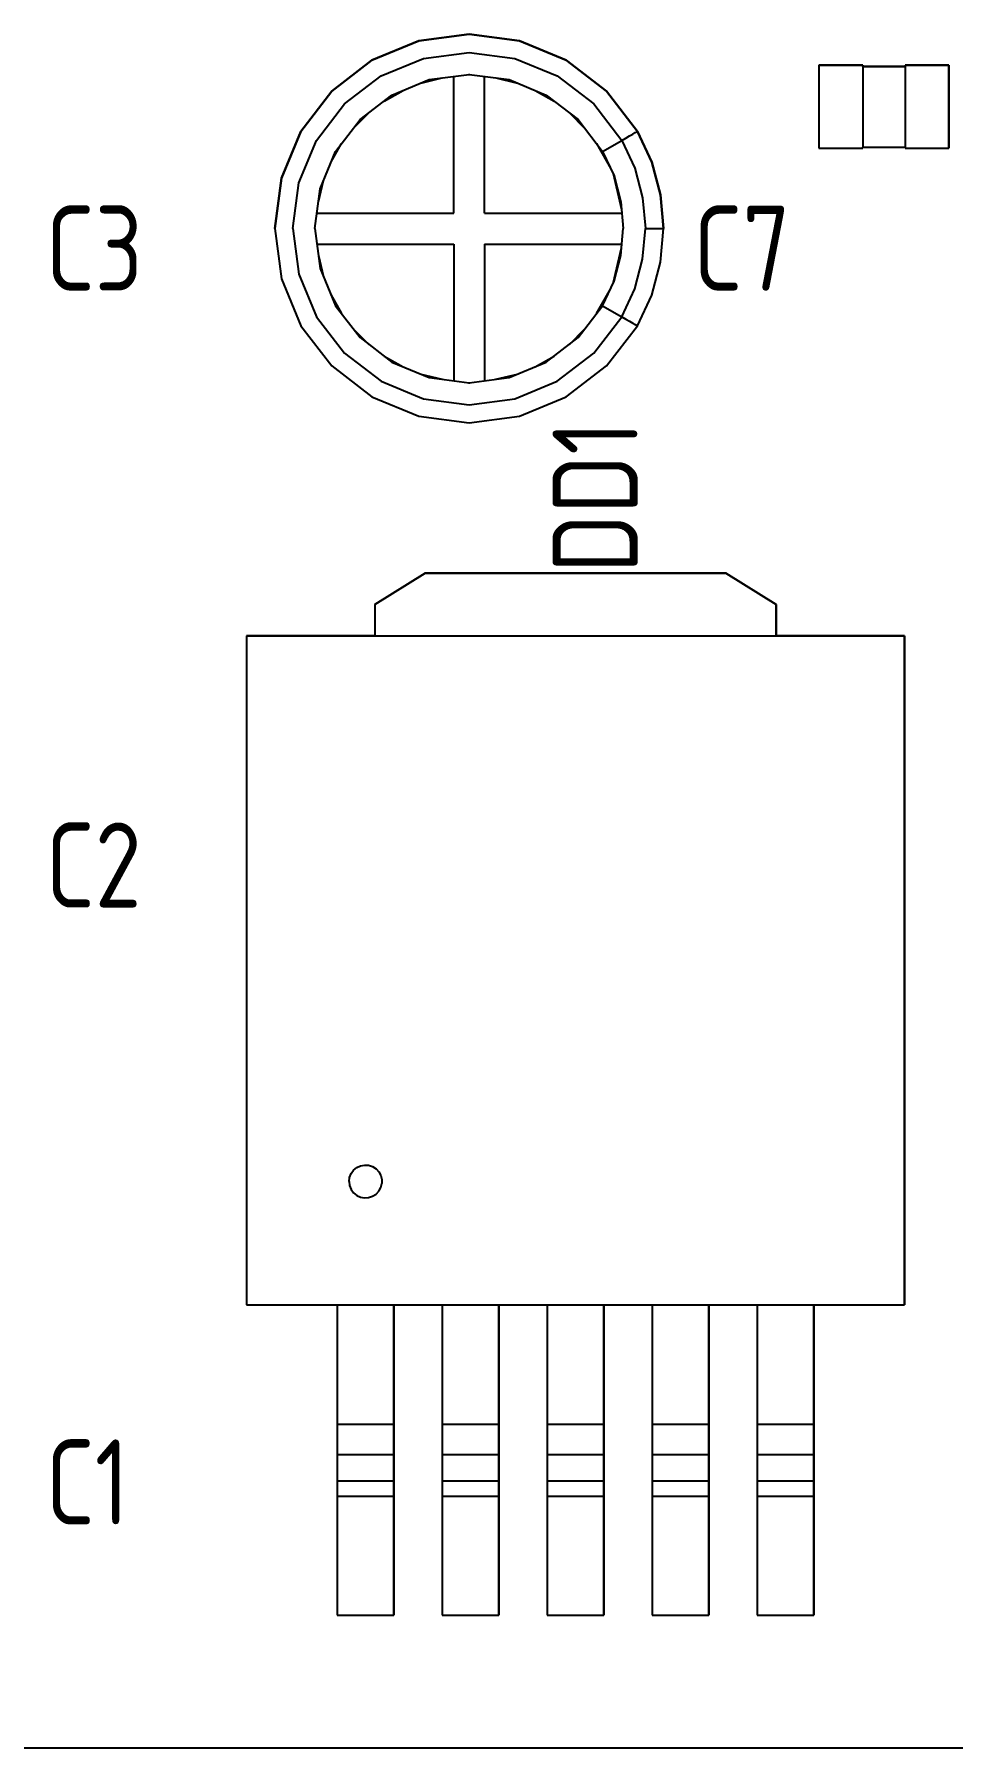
# Model space of a CAD drawing. Header units: inches. Extents: x 0 to 841, y -594 to 0.
# Drawn here: x 357.47 to 372.36, y -241.35 to -213.58 of the extents above; entities that cross this region are included whole.
import ezdxf

# ---------------------------------------------------------------- set-up
doc = ezdxf.new("R2010")
doc.units = ezdxf.units.IN
doc.header["$MEASUREMENT"] = 0
doc.styles.add('GOST type A0', font='gost.TTF', dxfattribs={"height": 2.116667})

msp = doc.modelspace()

# ---------------------------------------------------------------- linework, layer by layer
at = {"color": 7}
for p, q in [((364.521, -213.579), (363.706, -213.686)), ((363.706, -213.686), (364.521, -213.579)), ((364.521, -213.579), (363.706, -213.686)), ((363.706, -213.686), (364.521, -213.579)), ((365.336, -213.686), (364.521, -213.579)), ((364.521, -213.579), (365.336, -213.686)), ((365.336, -213.686), (364.521, -213.579)), ((364.521, -213.579), (365.336, -213.686)), ((363.706, -213.686), (362.946, -214.001)), ((362.946, -214.001), (363.706, -213.686)), ((363.706, -213.686), (362.946, -214.001)), ((362.946, -214.001), (363.706, -213.686)), ((366.096, -214.001), (365.336, -213.686)), ((365.336, -213.686), (366.096, -214.001)), ((366.096, -214.001), (365.336, -213.686)), ((365.336, -213.686), (366.096, -214.001)), ((362.946, -214.001), (362.294, -214.502)), ((362.294, -214.502), (362.946, -214.001)), ((362.946, -214.001), (362.294, -214.502)), ((362.294, -214.502), (362.946, -214.001)), ((363.093, -214.255), (363.782, -213.97)), ((363.093, -214.255), (363.782, -213.97)), ((363.782, -213.97), (364.521, -213.872)), ((363.782, -213.97), (364.521, -213.872)), ((364.521, -213.872), (365.26, -213.97)), ((364.521, -213.872), (365.26, -213.97)), ((365.26, -213.97), (365.949, -214.255)), ((365.26, -213.97), (365.949, -214.255)), ((366.748, -214.502), (366.096, -214.001)), ((366.096, -214.001), (366.748, -214.502)), ((366.748, -214.502), (366.096, -214.001)), ((366.096, -214.001), (366.748, -214.502)), ((370.192, -214.081), (370.192, -215.427)), ((370.903, -214.081), (370.192, -214.081)), ((370.192, -214.081), (370.192, -215.427)), ((370.192, -214.081), (370.903, -214.081)), ((370.192, -214.081), (370.192, -215.427)), ((370.903, -214.081), (370.192, -214.081)), ((370.192, -214.081), (370.192, -215.427)), ((370.192, -214.081), (370.903, -214.081)), ((370.903, -214.1), (370.903, -214.081)), ((370.903, -214.081), (370.903, -215.427)), ((370.903, -214.1), (370.903, -214.081)), ((370.903, -214.081), (370.903, -215.427)), ((371.589, -214.1), (370.903, -214.1)), ((370.903, -214.1), (371.589, -214.1)), ((371.589, -214.1), (370.903, -214.1)), ((370.903, -214.1), (371.589, -214.1)), ((372.3, -214.081), (371.589, -214.081)), ((371.589, -214.081), (371.589, -214.1)), ((371.589, -214.081), (371.589, -215.427)), ((371.589, -214.081), (372.3, -214.081)), ((372.3, -214.081), (371.589, -214.081)), ((371.589, -214.081), (371.589, -214.1)), ((371.589, -214.081), (371.589, -215.427)), ((371.589, -214.081), (372.3, -214.081)), ((372.3, -215.427), (372.3, -214.081)), ((372.3, -214.081), (372.3, -215.427)), ((372.3, -215.427), (372.3, -214.081)), ((372.3, -214.081), (372.3, -215.427)), ((362.501, -214.709), (363.093, -214.255)), ((362.501, -214.709), (363.093, -214.255)), ((363.271, -214.564), (363.874, -214.314)), ((363.271, -214.564), (363.874, -214.314)), ((363.739, -214.37), (364.086, -214.286)), ((363.739, -214.37), (364.086, -214.286)), ((363.874, -214.314), (364.521, -214.229)), ((363.874, -214.314), (364.521, -214.229)), ((364.271, -216.479), (364.271, -214.262)), ((364.271, -216.479), (364.271, -214.262)), ((364.511, -214.23), (364.532, -214.23)), ((364.511, -214.23), (364.532, -214.23)), ((364.521, -214.229), (365.168, -214.314)), ((364.521, -214.229), (365.168, -214.314)), ((364.771, -216.479), (364.771, -214.262)), ((364.771, -216.479), (364.771, -214.262)), ((364.956, -214.286), (365.303, -214.37)), ((364.956, -214.286), (365.303, -214.37)), ((365.168, -214.314), (365.771, -214.564)), ((365.168, -214.314), (365.771, -214.564)), ((365.949, -214.255), (366.541, -214.709)), ((365.949, -214.255), (366.541, -214.709)), ((362.294, -214.502), (361.793, -215.154)), ((361.793, -215.154), (362.294, -214.502)), ((362.294, -214.502), (361.793, -215.154)), ((361.793, -215.154), (362.294, -214.502)), ((362.753, -214.961), (363.271, -214.564)), ((362.753, -214.961), (363.271, -214.564)), ((363.142, -214.663), (363.453, -214.489)), ((363.142, -214.663), (363.453, -214.489)), ((365.59, -214.489), (365.9, -214.663)), ((365.59, -214.489), (365.9, -214.663)), ((365.771, -214.564), (366.289, -214.961)), ((365.771, -214.564), (366.289, -214.961)), ((367.249, -215.154), (366.748, -214.502)), ((366.748, -214.502), (367.249, -215.154)), ((367.249, -215.154), (366.748, -214.502)), ((366.748, -214.502), (367.249, -215.154)), ((362.047, -215.301), (362.501, -214.709)), ((362.047, -215.301), (362.501, -214.709)), ((362.356, -215.479), (362.753, -214.961)), ((362.356, -215.479), (362.753, -214.961)), ((362.644, -215.104), (362.896, -214.852)), ((362.644, -215.104), (362.896, -214.852)), ((366.146, -214.852), (366.398, -215.104)), ((366.146, -214.852), (366.398, -215.104)), ((366.289, -214.961), (366.686, -215.479)), ((366.289, -214.961), (366.686, -215.479)), ((366.541, -214.709), (366.995, -215.301)), ((366.541, -214.709), (366.995, -215.301)), ((361.793, -215.154), (361.478, -215.914)), ((361.478, -215.914), (361.793, -215.154)), ((361.793, -215.154), (361.478, -215.914)), ((361.478, -215.914), (361.793, -215.154)), ((367.061, -215.263), (367.122, -215.227)), ((367.061, -215.263), (367.122, -215.227)), ((367.061, -215.263), (367.122, -215.227)), ((367.061, -215.263), (367.122, -215.227)), ((367.122, -215.227), (367.175, -215.197)), ((367.122, -215.227), (367.175, -215.197)), ((367.122, -215.227), (367.175, -215.197)), ((367.122, -215.227), (367.175, -215.197)), ((367.122, -215.227), (367.175, -215.197)), ((367.122, -215.227), (367.175, -215.197)), ((367.122, -215.227), (367.175, -215.197)), ((367.122, -215.227), (367.175, -215.197)), ((367.175, -215.197), (367.215, -215.174)), ((367.175, -215.197), (367.215, -215.174)), ((367.175, -215.197), (367.215, -215.174)), ((367.175, -215.197), (367.215, -215.174)), ((367.215, -215.174), (367.24, -215.159)), ((367.215, -215.174), (367.24, -215.159)), ((367.215, -215.174), (367.24, -215.159)), ((367.215, -215.174), (367.24, -215.159)), ((367.24, -215.159), (367.249, -215.154)), ((367.24, -215.159), (367.249, -215.154)), ((367.24, -215.159), (367.249, -215.154)), ((367.24, -215.159), (367.249, -215.154)), ((367.481, -215.652), (367.249, -215.154)), ((367.249, -215.154), (367.481, -215.652)), ((367.481, -215.652), (367.249, -215.154)), ((367.249, -215.154), (367.481, -215.652)), ((361.762, -215.99), (362.047, -215.301)), ((361.762, -215.99), (362.047, -215.301)), ((362.106, -216.082), (362.356, -215.479)), ((362.106, -216.082), (362.356, -215.479)), ((362.281, -215.66), (362.455, -215.35)), ((362.281, -215.66), (362.455, -215.35)), ((366.587, -215.35), (366.817, -215.76)), ((366.587, -215.35), (366.817, -215.76)), ((366.666, -215.491), (366.686, -215.479)), ((366.666, -215.491), (366.686, -215.479)), ((366.666, -215.491), (366.686, -215.479)), ((366.666, -215.491), (366.686, -215.479)), ((366.686, -215.479), (366.995, -215.301)), ((366.686, -215.479), (366.995, -215.301)), ((366.686, -215.479), (366.995, -215.301)), ((366.686, -215.479), (366.995, -215.301)), ((366.686, -215.479), (366.87, -215.874)), ((366.686, -215.479), (366.87, -215.874)), ((366.995, -215.301), (367.061, -215.263)), ((366.995, -215.301), (367.061, -215.263)), ((366.995, -215.301), (367.061, -215.263)), ((366.995, -215.301), (367.061, -215.263)), ((366.995, -215.301), (367.205, -215.752)), ((366.995, -215.301), (367.205, -215.752)), ((370.192, -215.427), (370.903, -215.427)), ((370.192, -215.427), (370.903, -215.427)), ((370.192, -215.427), (370.903, -215.427)), ((370.192, -215.427), (370.903, -215.427)), ((370.903, -215.427), (370.903, -215.408)), ((370.903, -215.408), (371.589, -215.408)), ((370.903, -215.408), (371.589, -215.408)), ((370.903, -215.427), (370.903, -215.408)), ((370.903, -215.408), (371.589, -215.408)), ((370.903, -215.408), (371.589, -215.408)), ((371.589, -215.408), (371.589, -215.427)), ((371.589, -215.408), (371.589, -215.427)), ((371.589, -215.427), (372.3, -215.427)), ((371.589, -215.427), (372.3, -215.427)), ((371.589, -215.427), (372.3, -215.427)), ((371.589, -215.427), (372.3, -215.427)), ((367.205, -215.752), (367.334, -216.233)), ((367.205, -215.752), (367.334, -216.233)), ((367.623, -216.182), (367.481, -215.652)), ((367.481, -215.652), (367.623, -216.182)), ((367.623, -216.182), (367.481, -215.652)), ((367.481, -215.652), (367.623, -216.182)), ((361.478, -215.914), (361.371, -216.729)), ((361.371, -216.729), (361.478, -215.914)), ((361.478, -215.914), (361.371, -216.729)), ((361.371, -216.729), (361.478, -215.914)), ((361.664, -216.729), (361.762, -215.99)), ((361.664, -216.729), (361.762, -215.99)), ((362.021, -216.729), (362.106, -216.082)), ((362.021, -216.729), (362.106, -216.082)), ((362.078, -216.294), (362.162, -215.947)), ((362.078, -216.294), (362.162, -215.947)), ((366.854, -215.838), (366.994, -216.418)), ((366.854, -215.838), (366.994, -216.418)), ((366.87, -215.874), (366.983, -216.295)), ((366.87, -215.874), (366.983, -216.295)), ((366.983, -216.295), (367.021, -216.729)), ((366.983, -216.295), (367.021, -216.729)), ((367.334, -216.233), (367.378, -216.729)), ((367.334, -216.233), (367.378, -216.729)), ((367.671, -216.729), (367.623, -216.182)), ((367.623, -216.182), (367.671, -216.729)), ((367.671, -216.729), (367.623, -216.182)), ((367.623, -216.182), (367.671, -216.729)), ((362.054, -216.479), (364.271, -216.479)), ((362.054, -216.479), (364.271, -216.479)), ((364.771, -216.479), (366.999, -216.479)), ((364.771, -216.479), (366.999, -216.479)), ((361.371, -216.729), (361.478, -217.544)), ((361.371, -216.729), (361.478, -217.544)), ((361.371, -216.729), (361.478, -217.544)), ((361.371, -216.729), (361.478, -217.544)), ((361.664, -216.729), (361.762, -217.468)), ((361.664, -216.729), (361.762, -217.468)), ((362.021, -216.729), (362.106, -217.376)), ((362.021, -216.729), (362.106, -217.376)), ((366.983, -217.163), (367.021, -216.729)), ((366.983, -217.163), (367.021, -216.729)), ((367.334, -217.225), (367.378, -216.729)), ((367.334, -217.225), (367.378, -216.729)), ((367.378, -216.729), (367.454, -216.729)), ((367.378, -216.729), (367.454, -216.729)), ((367.454, -216.729), (367.524, -216.729)), ((367.454, -216.729), (367.524, -216.729)), ((367.524, -216.729), (367.585, -216.729)), ((367.524, -216.729), (367.585, -216.729)), ((367.524, -216.729), (367.585, -216.729)), ((367.524, -216.729), (367.585, -216.729)), ((367.585, -216.729), (367.632, -216.729)), ((367.585, -216.729), (367.632, -216.729)), ((367.623, -217.276), (367.671, -216.729)), ((367.623, -217.276), (367.671, -216.729)), ((367.623, -217.276), (367.671, -216.729)), ((367.623, -217.276), (367.671, -216.729)), ((367.632, -216.729), (367.661, -216.729)), ((367.632, -216.729), (367.661, -216.729)), ((367.661, -216.729), (367.671, -216.729)), ((367.661, -216.729), (367.671, -216.729)), ((362.054, -216.979), (364.271, -216.979)), ((362.054, -216.979), (364.271, -216.979)), ((362.078, -217.164), (362.162, -217.511)), ((362.078, -217.164), (362.162, -217.511)), ((364.271, -216.979), (364.271, -219.196)), ((364.271, -216.979), (364.271, -219.196)), ((364.771, -216.979), (364.771, -219.196)), ((364.771, -216.979), (366.999, -216.979)), ((364.771, -216.979), (364.771, -219.196)), ((364.771, -216.979), (366.999, -216.979)), ((366.854, -217.62), (366.994, -217.039)), ((366.854, -217.62), (366.994, -217.039)), ((366.87, -217.584), (366.983, -217.163)), ((366.87, -217.584), (366.983, -217.163)), ((361.762, -217.468), (362.047, -218.157)), ((361.762, -217.468), (362.047, -218.157)), ((362.106, -217.376), (362.356, -217.979)), ((362.106, -217.376), (362.356, -217.979)), ((367.205, -217.706), (367.334, -217.225)), ((367.205, -217.706), (367.334, -217.225)), ((367.481, -217.806), (367.623, -217.276)), ((367.481, -217.806), (367.623, -217.276)), ((367.481, -217.806), (367.623, -217.276)), ((367.481, -217.806), (367.623, -217.276)), ((361.478, -217.544), (361.793, -218.304)), ((361.478, -217.544), (361.793, -218.304)), ((361.478, -217.544), (361.793, -218.304)), ((361.478, -217.544), (361.793, -218.304)), ((366.587, -218.108), (366.817, -217.698)), ((366.587, -218.108), (366.817, -217.698)), ((366.686, -217.979), (366.87, -217.584)), ((366.686, -217.979), (366.87, -217.584)), ((366.995, -218.157), (367.205, -217.706)), ((366.995, -218.157), (367.205, -217.706)), ((362.281, -217.797), (362.455, -218.108)), ((362.281, -217.797), (362.455, -218.108)), ((362.356, -217.979), (362.753, -218.497)), ((362.356, -217.979), (362.753, -218.497)), ((366.289, -218.497), (366.686, -217.979)), ((366.289, -218.497), (366.686, -217.979)), ((366.666, -217.967), (366.686, -217.979)), ((366.666, -217.967), (366.686, -217.979)), ((366.666, -217.967), (366.686, -217.979)), ((366.666, -217.967), (366.686, -217.979)), ((366.686, -217.979), (366.995, -218.157)), ((366.686, -217.979), (366.995, -218.157)), ((366.686, -217.979), (366.995, -218.157)), ((366.686, -217.979), (366.995, -218.157)), ((367.249, -218.304), (367.481, -217.806)), ((367.249, -218.304), (367.481, -217.806)), ((367.249, -218.304), (367.481, -217.806)), ((367.249, -218.304), (367.481, -217.806)), ((361.793, -218.304), (362.294, -218.956)), ((361.793, -218.304), (362.294, -218.956)), ((361.793, -218.304), (362.294, -218.956)), ((361.793, -218.304), (362.294, -218.956)), ((362.047, -218.157), (362.501, -218.749)), ((362.047, -218.157), (362.501, -218.749)), ((366.541, -218.749), (366.995, -218.157)), ((366.541, -218.749), (366.995, -218.157)), ((366.748, -218.956), (367.249, -218.304)), ((366.748, -218.956), (367.249, -218.304)), ((366.748, -218.956), (367.249, -218.304)), ((366.748, -218.956), (367.249, -218.304)), ((366.995, -218.157), (367.061, -218.195)), ((366.995, -218.157), (367.061, -218.195)), ((366.995, -218.157), (367.061, -218.195)), ((366.995, -218.157), (367.061, -218.195)), ((367.061, -218.195), (367.122, -218.231)), ((367.061, -218.195), (367.122, -218.231)), ((367.061, -218.195), (367.122, -218.231)), ((367.061, -218.195), (367.122, -218.231)), ((367.122, -218.231), (367.175, -218.261)), ((367.122, -218.231), (367.175, -218.261)), ((367.122, -218.231), (367.175, -218.261)), ((367.122, -218.231), (367.175, -218.261)), ((367.122, -218.231), (367.175, -218.261)), ((367.122, -218.231), (367.175, -218.261)), ((367.122, -218.231), (367.175, -218.261)), ((367.122, -218.231), (367.175, -218.261)), ((367.175, -218.261), (367.215, -218.284)), ((367.175, -218.261), (367.215, -218.284)), ((367.175, -218.261), (367.215, -218.284)), ((367.175, -218.261), (367.215, -218.284)), ((367.215, -218.284), (367.24, -218.299)), ((367.215, -218.284), (367.24, -218.299)), ((367.215, -218.284), (367.24, -218.299)), ((367.215, -218.284), (367.24, -218.299)), ((367.24, -218.299), (367.249, -218.304)), ((367.24, -218.299), (367.249, -218.304)), ((367.24, -218.299), (367.249, -218.304)), ((367.24, -218.299), (367.249, -218.304)), ((362.644, -218.354), (362.896, -218.606)), ((362.644, -218.354), (362.896, -218.606)), ((362.753, -218.497), (363.271, -218.894)), ((362.753, -218.497), (363.271, -218.894)), ((365.771, -218.894), (366.289, -218.497)), ((365.771, -218.894), (366.289, -218.497)), ((366.146, -218.606), (366.398, -218.354)), ((366.146, -218.606), (366.398, -218.354)), ((362.501, -218.749), (363.093, -219.203)), ((362.501, -218.749), (363.093, -219.203)), ((363.142, -218.795), (363.453, -218.969)), ((363.142, -218.795), (363.453, -218.969)), ((365.59, -218.969), (365.9, -218.795)), ((365.59, -218.969), (365.9, -218.795)), ((365.949, -219.203), (366.541, -218.749)), ((365.949, -219.203), (366.541, -218.749)), ((362.294, -218.956), (362.946, -219.457)), ((362.294, -218.956), (362.946, -219.457)), ((362.294, -218.956), (362.946, -219.457)), ((362.294, -218.956), (362.946, -219.457)), ((363.271, -218.894), (363.874, -219.144)), ((363.271, -218.894), (363.874, -219.144)), ((363.739, -219.088), (364.086, -219.172)), ((363.739, -219.088), (364.086, -219.172)), ((363.874, -219.144), (364.521, -219.229)), ((363.874, -219.144), (364.521, -219.229)), ((364.521, -219.229), (365.168, -219.144)), ((364.521, -219.229), (365.168, -219.144)), ((364.956, -219.172), (365.303, -219.088)), ((364.956, -219.172), (365.303, -219.088)), ((365.168, -219.144), (365.771, -218.894)), ((365.168, -219.144), (365.771, -218.894)), ((366.096, -219.457), (366.748, -218.956)), ((366.096, -219.457), (366.748, -218.956)), ((366.096, -219.457), (366.748, -218.956)), ((366.096, -219.457), (366.748, -218.956)), ((363.093, -219.203), (363.782, -219.488)), ((363.093, -219.203), (363.782, -219.488)), ((364.511, -219.228), (364.532, -219.228)), ((364.511, -219.228), (364.532, -219.228)), ((365.26, -219.488), (365.949, -219.203)), ((365.26, -219.488), (365.949, -219.203)), ((362.946, -219.457), (363.706, -219.772)), ((362.946, -219.457), (363.706, -219.772)), ((362.946, -219.457), (363.706, -219.772)), ((362.946, -219.457), (363.706, -219.772)), ((363.782, -219.488), (364.521, -219.586)), ((363.782, -219.488), (364.521, -219.586)), ((364.521, -219.586), (365.26, -219.488)), ((364.521, -219.586), (365.26, -219.488)), ((365.336, -219.772), (366.096, -219.457)), ((365.336, -219.772), (366.096, -219.457)), ((365.336, -219.772), (366.096, -219.457)), ((365.336, -219.772), (366.096, -219.457)), ((363.706, -219.772), (364.521, -219.879)), ((363.706, -219.772), (364.521, -219.879)), ((363.706, -219.772), (364.521, -219.879)), ((363.706, -219.772), (364.521, -219.879)), ((364.521, -219.879), (365.336, -219.772)), ((364.521, -219.879), (365.336, -219.772)), ((364.521, -219.879), (365.336, -219.772)), ((364.521, -219.879), (365.336, -219.772)), ((363.808, -222.315), (362.995, -222.823)), ((362.995, -222.823), (363.808, -222.315)), ((363.808, -222.315), (362.995, -222.823)), ((362.995, -222.823), (363.808, -222.315)), ((368.684, -222.315), (363.808, -222.315)), ((363.808, -222.315), (368.684, -222.315)), ((368.684, -222.315), (363.808, -222.315)), ((363.808, -222.315), (368.684, -222.315)), ((369.497, -222.823), (368.684, -222.315)), ((368.684, -222.315), (369.497, -222.823)), ((369.497, -222.823), (368.684, -222.315)), ((368.684, -222.315), (369.497, -222.823)), ((362.995, -222.823), (362.995, -223.331)), ((362.995, -222.823), (362.995, -223.331)), ((362.995, -222.823), (362.995, -223.331)), ((362.995, -222.823), (362.995, -223.331)), ((369.497, -223.331), (369.497, -222.823)), ((369.497, -222.823), (369.497, -223.331)), ((369.497, -223.331), (369.497, -222.823)), ((369.497, -222.823), (369.497, -223.331)), ((362.995, -223.331), (360.912, -223.331)), ((360.912, -223.331), (360.912, -234.177)), ((360.912, -223.331), (360.912, -234.177)), ((360.912, -223.331), (371.58, -223.331)), ((362.995, -223.331), (360.912, -223.331)), ((360.912, -223.331), (360.912, -234.177)), ((360.912, -223.331), (360.912, -234.177)), ((360.912, -223.331), (371.58, -223.331)), ((371.58, -223.331), (369.497, -223.331)), ((371.58, -223.331), (369.497, -223.331)), ((371.58, -234.177), (371.58, -223.331)), ((371.58, -223.331), (371.58, -234.177)), ((371.58, -234.177), (371.58, -223.331)), ((371.58, -223.331), (371.58, -234.177)), ((362.699, -231.95), (362.76, -231.921)), ((362.699, -231.95), (362.76, -231.921)), ((362.76, -231.921), (362.825, -231.909)), ((362.76, -231.921), (362.825, -231.909)), ((362.825, -231.909), (362.892, -231.913)), ((362.825, -231.909), (362.892, -231.913)), ((362.892, -231.913), (362.956, -231.934)), ((362.892, -231.913), (362.956, -231.934)), ((362.576, -232.175), (362.584, -232.109)), ((362.576, -232.175), (362.584, -232.109)), ((362.576, -232.175), (362.584, -232.241)), ((362.576, -232.175), (362.584, -232.241)), ((362.584, -232.109), (362.608, -232.046)), ((362.584, -232.109), (362.608, -232.046)), ((362.608, -232.046), (362.648, -231.992)), ((362.608, -232.046), (362.648, -231.992)), ((362.648, -231.992), (362.699, -231.95)), ((362.648, -231.992), (362.699, -231.95)), ((362.956, -231.934), (363.012, -231.969)), ((362.956, -231.934), (363.012, -231.969)), ((363.012, -231.969), (363.058, -232.018)), ((363.012, -231.969), (363.058, -232.018)), ((363.058, -232.018), (363.09, -232.077)), ((363.058, -232.018), (363.09, -232.077)), ((363.09, -232.077), (363.107, -232.141)), ((363.09, -232.077), (363.107, -232.141)), ((363.107, -232.141), (363.107, -232.208)), ((363.107, -232.141), (363.107, -232.208)), ((362.584, -232.241), (362.608, -232.303)), ((362.584, -232.241), (362.608, -232.303)), ((362.608, -232.303), (362.648, -232.357)), ((362.608, -232.303), (362.648, -232.357)), ((362.648, -232.357), (362.699, -232.4)), ((362.648, -232.357), (362.699, -232.4)), ((362.699, -232.4), (362.76, -232.429)), ((362.699, -232.4), (362.76, -232.429)), ((362.76, -232.429), (362.825, -232.441)), ((362.76, -232.429), (362.825, -232.441)), ((362.825, -232.441), (362.892, -232.437)), ((362.825, -232.441), (362.892, -232.437)), ((362.892, -232.437), (362.956, -232.416)), ((362.892, -232.437), (362.956, -232.416)), ((362.956, -232.416), (363.012, -232.38)), ((362.956, -232.416), (363.012, -232.38)), ((363.012, -232.38), (363.058, -232.332)), ((363.012, -232.38), (363.058, -232.332)), ((363.058, -232.332), (363.09, -232.273)), ((363.058, -232.332), (363.09, -232.273)), ((363.09, -232.273), (363.107, -232.208)), ((363.09, -232.273), (363.107, -232.208)), ((360.912, -234.177), (362.385, -234.177)), ((360.912, -234.177), (371.58, -234.177)), ((360.912, -234.177), (362.385, -234.177)), ((360.912, -234.177), (371.58, -234.177)), ((362.385, -234.177), (362.385, -239.206)), ((362.385, -234.177), (362.385, -236.108)), ((362.385, -234.177), (362.385, -239.206)), ((362.385, -234.177), (362.385, -236.108)), ((363.3, -234.177), (364.087, -234.177)), ((363.3, -239.206), (363.3, -234.177)), ((363.3, -234.177), (363.3, -236.108)), ((363.3, -234.177), (364.087, -234.177)), ((363.3, -239.206), (363.3, -234.177)), ((363.3, -234.177), (363.3, -236.108)), ((364.087, -234.177), (364.087, -239.206)), ((364.087, -234.177), (364.087, -236.108)), ((364.087, -234.177), (364.087, -239.206)), ((364.087, -234.177), (364.087, -236.108)), ((365.001, -239.206), (365.001, -234.177)), ((365.001, -234.177), (365.789, -234.177)), ((365.001, -234.177), (365.001, -236.108)), ((365.001, -239.206), (365.001, -234.177)), ((365.001, -234.177), (365.789, -234.177)), ((365.001, -234.177), (365.001, -236.108)), ((365.789, -234.177), (365.789, -239.206)), ((365.789, -234.177), (365.789, -236.108)), ((365.789, -234.177), (365.789, -239.206)), ((365.789, -234.177), (365.789, -236.108)), ((366.703, -239.206), (366.703, -234.177)), ((366.703, -234.177), (367.491, -234.177)), ((366.703, -234.177), (366.703, -236.108)), ((366.703, -239.206), (366.703, -234.177)), ((366.703, -234.177), (367.491, -234.177)), ((366.703, -234.177), (366.703, -236.108)), ((367.491, -234.177), (367.491, -239.206)), ((367.491, -234.177), (367.491, -236.108)), ((367.491, -234.177), (367.491, -239.206)), ((367.491, -234.177), (367.491, -236.108)), ((368.405, -239.206), (368.405, -234.177)), ((368.405, -234.177), (369.192, -234.177)), ((368.405, -234.177), (368.405, -236.108)), ((368.405, -239.206), (368.405, -234.177)), ((368.405, -234.177), (369.192, -234.177)), ((368.405, -234.177), (368.405, -236.108)), ((369.192, -234.177), (369.192, -239.206)), ((369.192, -234.177), (369.192, -236.108)), ((369.192, -234.177), (369.192, -239.206)), ((369.192, -234.177), (369.192, -236.108)), ((370.107, -239.206), (370.107, -234.177)), ((370.107, -234.177), (371.58, -234.177)), ((370.107, -234.177), (370.107, -236.108)), ((370.107, -239.206), (370.107, -234.177)), ((370.107, -234.177), (371.58, -234.177)), ((370.107, -234.177), (370.107, -236.108)), ((362.385, -236.108), (362.385, -236.24)), ((362.385, -236.108), (363.3, -236.108)), ((362.385, -236.108), (362.385, -236.24)), ((362.385, -236.108), (363.3, -236.108)), ((362.385, -236.24), (362.385, -236.362)), ((362.385, -236.24), (362.385, -236.362)), ((362.385, -236.362), (362.385, -236.467)), ((362.385, -236.362), (362.385, -236.467)), ((363.3, -236.108), (363.3, -236.24)), ((363.3, -236.108), (363.3, -236.24)), ((363.3, -236.24), (363.3, -236.362)), ((363.3, -236.24), (363.3, -236.362)), ((363.3, -236.362), (363.3, -236.467)), ((363.3, -236.362), (363.3, -236.467)), ((364.087, -236.108), (364.087, -236.24)), ((364.087, -236.108), (365.001, -236.108)), ((364.087, -236.108), (364.087, -236.24)), ((364.087, -236.108), (365.001, -236.108)), ((364.087, -236.24), (364.087, -236.362)), ((364.087, -236.24), (364.087, -236.362)), ((364.087, -236.362), (364.087, -236.467)), ((364.087, -236.362), (364.087, -236.467)), ((365.001, -236.108), (365.001, -236.24)), ((365.001, -236.108), (365.001, -236.24)), ((365.001, -236.24), (365.001, -236.362)), ((365.001, -236.24), (365.001, -236.362)), ((365.001, -236.362), (365.001, -236.467)), ((365.001, -236.362), (365.001, -236.467)), ((365.789, -236.108), (365.789, -236.24)), ((365.789, -236.108), (366.703, -236.108)), ((365.789, -236.108), (365.789, -236.24)), ((365.789, -236.108), (366.703, -236.108)), ((365.789, -236.24), (365.789, -236.362)), ((365.789, -236.24), (365.789, -236.362)), ((365.789, -236.362), (365.789, -236.467)), ((365.789, -236.362), (365.789, -236.467)), ((366.703, -236.108), (366.703, -236.24)), ((366.703, -236.108), (366.703, -236.24)), ((366.703, -236.24), (366.703, -236.362)), ((366.703, -236.24), (366.703, -236.362)), ((366.703, -236.362), (366.703, -236.467)), ((366.703, -236.362), (366.703, -236.467)), ((367.491, -236.108), (367.491, -236.24)), ((367.491, -236.108), (368.405, -236.108)), ((367.491, -236.108), (367.491, -236.24)), ((367.491, -236.108), (368.405, -236.108)), ((367.491, -236.24), (367.491, -236.362)), ((367.491, -236.24), (367.491, -236.362)), ((367.491, -236.362), (367.491, -236.467)), ((367.491, -236.362), (367.491, -236.467)), ((368.405, -236.108), (368.405, -236.24)), ((368.405, -236.108), (368.405, -236.24)), ((368.405, -236.24), (368.405, -236.362)), ((368.405, -236.24), (368.405, -236.362)), ((368.405, -236.362), (368.405, -236.467)), ((368.405, -236.362), (368.405, -236.467)), ((369.192, -236.108), (369.192, -236.24)), ((369.192, -236.108), (370.107, -236.108)), ((369.192, -236.108), (369.192, -236.24)), ((369.192, -236.108), (370.107, -236.108)), ((369.192, -236.24), (369.192, -236.362)), ((369.192, -236.24), (369.192, -236.362)), ((369.192, -236.362), (369.192, -236.467)), ((369.192, -236.362), (369.192, -236.467)), ((370.107, -236.108), (370.107, -236.24)), ((370.107, -236.108), (370.107, -236.24)), ((370.107, -236.24), (370.107, -236.362)), ((370.107, -236.24), (370.107, -236.362)), ((370.107, -236.362), (370.107, -236.467)), ((370.107, -236.362), (370.107, -236.467)), ((362.385, -236.467), (362.385, -236.548)), ((362.385, -236.467), (362.385, -236.548)), ((362.385, -236.548), (362.385, -236.599)), ((362.385, -236.548), (362.385, -236.599)), ((362.385, -236.599), (362.385, -237.029)), ((362.385, -236.599), (363.3, -236.599)), ((362.385, -236.599), (362.385, -237.029)), ((362.385, -236.599), (363.3, -236.599)), ((363.3, -236.467), (363.3, -236.548)), ((363.3, -236.467), (363.3, -236.548)), ((363.3, -236.548), (363.3, -236.599)), ((363.3, -236.548), (363.3, -236.599)), ((363.3, -236.599), (363.3, -237.029)), ((363.3, -236.599), (363.3, -237.029)), ((364.087, -236.467), (364.087, -236.548)), ((364.087, -236.467), (364.087, -236.548)), ((364.087, -236.548), (364.087, -236.599)), ((364.087, -236.548), (364.087, -236.599)), ((364.087, -236.599), (364.087, -237.029)), ((364.087, -236.599), (365.001, -236.599)), ((364.087, -236.599), (364.087, -237.029)), ((364.087, -236.599), (365.001, -236.599)), ((365.001, -236.467), (365.001, -236.548)), ((365.001, -236.467), (365.001, -236.548)), ((365.001, -236.548), (365.001, -236.599)), ((365.001, -236.548), (365.001, -236.599)), ((365.001, -236.599), (365.001, -237.029)), ((365.001, -236.599), (365.001, -237.029)), ((365.789, -236.467), (365.789, -236.548)), ((365.789, -236.467), (365.789, -236.548)), ((365.789, -236.548), (365.789, -236.599)), ((365.789, -236.548), (365.789, -236.599)), ((365.789, -236.599), (365.789, -237.029)), ((365.789, -236.599), (366.703, -236.599)), ((365.789, -236.599), (365.789, -237.029)), ((365.789, -236.599), (366.703, -236.599)), ((366.703, -236.467), (366.703, -236.548)), ((366.703, -236.467), (366.703, -236.548)), ((366.703, -236.548), (366.703, -236.599)), ((366.703, -236.548), (366.703, -236.599)), ((366.703, -236.599), (366.703, -237.029)), ((366.703, -236.599), (366.703, -237.029)), ((367.491, -236.467), (367.491, -236.548)), ((367.491, -236.467), (367.491, -236.548)), ((367.491, -236.548), (367.491, -236.599)), ((367.491, -236.548), (367.491, -236.599)), ((367.491, -236.599), (367.491, -237.029)), ((367.491, -236.599), (368.405, -236.599)), ((367.491, -236.599), (367.491, -237.029)), ((367.491, -236.599), (368.405, -236.599)), ((368.405, -236.467), (368.405, -236.548)), ((368.405, -236.467), (368.405, -236.548)), ((368.405, -236.548), (368.405, -236.599)), ((368.405, -236.548), (368.405, -236.599)), ((368.405, -236.599), (368.405, -237.029)), ((368.405, -236.599), (368.405, -237.029)), ((369.192, -236.467), (369.192, -236.548)), ((369.192, -236.467), (369.192, -236.548)), ((369.192, -236.548), (369.192, -236.599)), ((369.192, -236.548), (369.192, -236.599)), ((369.192, -236.599), (369.192, -237.029)), ((369.192, -236.599), (370.107, -236.599)), ((369.192, -236.599), (369.192, -237.029)), ((369.192, -236.599), (370.107, -236.599)), ((370.107, -236.467), (370.107, -236.548)), ((370.107, -236.467), (370.107, -236.548)), ((370.107, -236.548), (370.107, -236.599)), ((370.107, -236.548), (370.107, -236.599)), ((370.107, -236.599), (370.107, -237.029)), ((370.107, -236.599), (370.107, -237.029)), ((362.385, -237.029), (362.385, -237.055)), ((362.385, -237.029), (363.3, -237.029)), ((362.385, -237.029), (362.385, -237.055)), ((362.385, -237.029), (363.3, -237.029)), ((362.385, -237.055), (362.385, -237.095)), ((362.385, -237.055), (362.385, -237.095)), ((362.385, -237.095), (362.385, -237.148)), ((362.385, -237.095), (362.385, -237.148)), ((362.385, -237.148), (362.385, -237.209)), ((362.385, -237.148), (362.385, -237.209)), ((363.3, -237.029), (363.3, -237.055)), ((363.3, -237.029), (363.3, -237.055)), ((363.3, -237.055), (363.3, -237.095)), ((363.3, -237.055), (363.3, -237.095)), ((363.3, -237.095), (363.3, -237.148)), ((363.3, -237.095), (363.3, -237.148)), ((363.3, -237.148), (363.3, -237.209)), ((363.3, -237.148), (363.3, -237.209)), ((364.087, -237.029), (364.087, -237.055)), ((364.087, -237.029), (365.001, -237.029)), ((364.087, -237.029), (364.087, -237.055)), ((364.087, -237.029), (365.001, -237.029)), ((364.087, -237.055), (364.087, -237.095)), ((364.087, -237.055), (364.087, -237.095)), ((364.087, -237.095), (364.087, -237.148)), ((364.087, -237.095), (364.087, -237.148)), ((364.087, -237.148), (364.087, -237.209)), ((364.087, -237.148), (364.087, -237.209)), ((365.001, -237.029), (365.001, -237.055)), ((365.001, -237.029), (365.001, -237.055)), ((365.001, -237.055), (365.001, -237.095)), ((365.001, -237.055), (365.001, -237.095)), ((365.001, -237.095), (365.001, -237.148)), ((365.001, -237.095), (365.001, -237.148)), ((365.001, -237.148), (365.001, -237.209)), ((365.001, -237.148), (365.001, -237.209)), ((365.789, -237.029), (365.789, -237.055)), ((365.789, -237.029), (366.703, -237.029)), ((365.789, -237.029), (365.789, -237.055)), ((365.789, -237.029), (366.703, -237.029)), ((365.789, -237.055), (365.789, -237.095)), ((365.789, -237.055), (365.789, -237.095)), ((365.789, -237.095), (365.789, -237.148)), ((365.789, -237.095), (365.789, -237.148)), ((365.789, -237.148), (365.789, -237.209)), ((365.789, -237.148), (365.789, -237.209)), ((366.703, -237.029), (366.703, -237.055)), ((366.703, -237.029), (366.703, -237.055)), ((366.703, -237.055), (366.703, -237.095)), ((366.703, -237.055), (366.703, -237.095)), ((366.703, -237.095), (366.703, -237.148)), ((366.703, -237.095), (366.703, -237.148)), ((366.703, -237.148), (366.703, -237.209)), ((366.703, -237.148), (366.703, -237.209)), ((367.491, -237.029), (367.491, -237.055)), ((367.491, -237.029), (368.405, -237.029)), ((367.491, -237.029), (367.491, -237.055)), ((367.491, -237.029), (368.405, -237.029)), ((367.491, -237.055), (367.491, -237.095)), ((367.491, -237.055), (367.491, -237.095)), ((367.491, -237.095), (367.491, -237.148)), ((367.491, -237.095), (367.491, -237.148)), ((367.491, -237.148), (367.491, -237.209)), ((367.491, -237.148), (367.491, -237.209)), ((368.405, -237.029), (368.405, -237.055)), ((368.405, -237.029), (368.405, -237.055)), ((368.405, -237.055), (368.405, -237.095)), ((368.405, -237.055), (368.405, -237.095)), ((368.405, -237.095), (368.405, -237.148)), ((368.405, -237.095), (368.405, -237.148)), ((368.405, -237.148), (368.405, -237.209)), ((368.405, -237.148), (368.405, -237.209)), ((369.192, -237.029), (369.192, -237.055)), ((369.192, -237.029), (370.107, -237.029)), ((369.192, -237.029), (369.192, -237.055)), ((369.192, -237.029), (370.107, -237.029)), ((369.192, -237.055), (369.192, -237.095)), ((369.192, -237.055), (369.192, -237.095)), ((369.192, -237.095), (369.192, -237.148)), ((369.192, -237.095), (369.192, -237.148)), ((369.192, -237.148), (369.192, -237.209)), ((369.192, -237.148), (369.192, -237.209)), ((370.107, -237.029), (370.107, -237.055)), ((370.107, -237.029), (370.107, -237.055)), ((370.107, -237.055), (370.107, -237.095)), ((370.107, -237.055), (370.107, -237.095)), ((370.107, -237.095), (370.107, -237.148)), ((370.107, -237.095), (370.107, -237.148)), ((370.107, -237.148), (370.107, -237.209)), ((370.107, -237.148), (370.107, -237.209)), ((362.385, -237.209), (362.385, -237.275)), ((362.385, -237.209), (362.385, -237.275)), ((362.385, -237.275), (362.385, -239.206)), ((362.385, -237.275), (363.3, -237.275)), ((362.385, -237.275), (362.385, -239.206)), ((362.385, -237.275), (363.3, -237.275)), ((363.3, -237.209), (363.3, -237.275)), ((363.3, -237.209), (363.3, -237.275)), ((363.3, -237.275), (363.3, -239.206)), ((363.3, -237.275), (363.3, -239.206)), ((364.087, -237.209), (364.087, -237.275)), ((364.087, -237.209), (364.087, -237.275)), ((364.087, -237.275), (364.087, -239.206)), ((364.087, -237.275), (365.001, -237.275)), ((364.087, -237.275), (364.087, -239.206)), ((364.087, -237.275), (365.001, -237.275)), ((365.001, -237.209), (365.001, -237.275)), ((365.001, -237.209), (365.001, -237.275)), ((365.001, -237.275), (365.001, -239.206)), ((365.001, -237.275), (365.001, -239.206)), ((365.789, -237.209), (365.789, -237.275)), ((365.789, -237.209), (365.789, -237.275)), ((365.789, -237.275), (365.789, -239.206)), ((365.789, -237.275), (366.703, -237.275)), ((365.789, -237.275), (365.789, -239.206)), ((365.789, -237.275), (366.703, -237.275)), ((366.703, -237.209), (366.703, -237.275)), ((366.703, -237.209), (366.703, -237.275)), ((366.703, -237.275), (366.703, -239.206)), ((366.703, -237.275), (366.703, -239.206)), ((367.491, -237.209), (367.491, -237.275)), ((367.491, -237.209), (367.491, -237.275)), ((367.491, -237.275), (367.491, -239.206)), ((367.491, -237.275), (368.405, -237.275)), ((367.491, -237.275), (367.491, -239.206)), ((367.491, -237.275), (368.405, -237.275)), ((368.405, -237.209), (368.405, -237.275)), ((368.405, -237.209), (368.405, -237.275)), ((368.405, -237.275), (368.405, -239.206)), ((368.405, -237.275), (368.405, -239.206)), ((369.192, -237.209), (369.192, -237.275)), ((369.192, -237.209), (369.192, -237.275)), ((369.192, -237.275), (369.192, -239.206)), ((369.192, -237.275), (370.107, -237.275)), ((369.192, -237.275), (369.192, -239.206)), ((369.192, -237.275), (370.107, -237.275)), ((370.107, -237.209), (370.107, -237.275)), ((370.107, -237.209), (370.107, -237.275)), ((370.107, -237.275), (370.107, -239.206)), ((370.107, -237.275), (370.107, -239.206)), ((362.385, -239.206), (363.3, -239.206)), ((362.385, -239.206), (363.3, -239.206)), ((362.385, -239.206), (363.3, -239.206)), ((362.385, -239.206), (363.3, -239.206)), ((364.087, -239.206), (365.001, -239.206)), ((364.087, -239.206), (365.001, -239.206)), ((364.087, -239.206), (365.001, -239.206)), ((364.087, -239.206), (365.001, -239.206)), ((365.789, -239.206), (366.703, -239.206)), ((365.789, -239.206), (366.703, -239.206)), ((365.789, -239.206), (366.703, -239.206)), ((365.789, -239.206), (366.703, -239.206)), ((367.491, -239.206), (368.405, -239.206)), ((367.491, -239.206), (368.405, -239.206)), ((367.491, -239.206), (368.405, -239.206)), ((367.491, -239.206), (368.405, -239.206)), ((369.192, -239.206), (370.107, -239.206)), ((369.192, -239.206), (370.107, -239.206)), ((369.192, -239.206), (370.107, -239.206)), ((369.192, -239.206), (370.107, -239.206)), ((272.646, -241.354), (393.746, -241.354))]:
    msp.add_line(p, q, dxfattribs=at)

# ---------------------------------------------------------------- texts
at = {"color": 7, "style": 'GOST type A0'}
for s, p in [('C3', (357.655, -217.736)), ('C7', (368.155, -217.736)), ('C2', (357.655, -227.736)), ('C1', (357.655, -237.736))]:
    msp.add_text(s, height=1.3796, dxfattribs=at).set_placement(p)
msp.add_text('DD1', height=1.3796, rotation=90, dxfattribs=at).set_placement((367.253, -222.312))

doc.saveas('drawing.dxf')
